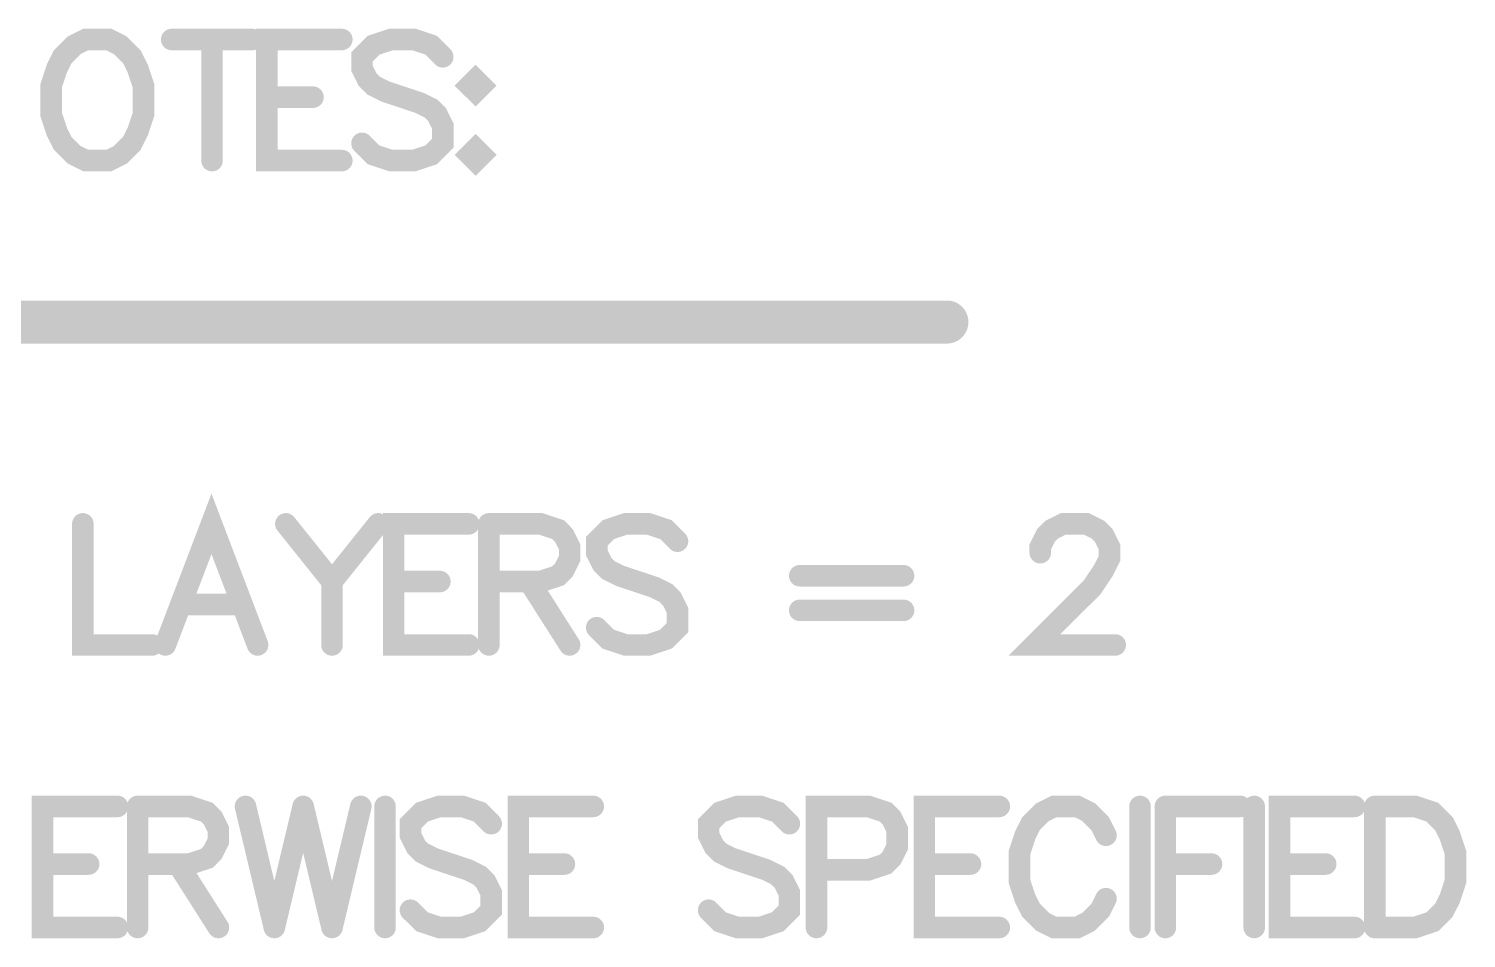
# Model space of a CAD drawing. Extents: x -9.8 to 23.3, y -7.1 to 14.3.
# Drawn here: x -5.631 to -4.964, y 7.954 to 8.376 of the extents above; entities that cross this region are included whole.
import ezdxf

# ---------------------------------------------------------------- set-up
doc = ezdxf.new("R2010")
doc.units = 0
doc.layers.add('2D_LINE_00', color=1, linetype='CONTINUOUS')

# ---------------------------------------------------------------- blocks, each defined once
blk = doc.blocks.new('SMOOTH_0$01')
at = {"const_width": 0.005}
blk.add_lwpolyline([(-0.0025, 0, 1), (0.0025, 0, 1)], format="xyb", close=True, dxfattribs=at)
blk = doc.blocks.new('DRAWING_81')
at = {"layer": '2D_LINE_00', "const_width": 0.01}
blk.add_lwpolyline([(0, 0), (-0.03481, 0), (-0.03481, -0.05624), (0, -0.05624)], dxfattribs=at)
at = {"layer": '2D_LINE_00'}
for p in [(-0.03481, 0), (0, 0), (-0.03481, -0.05624), (0, -0.05624)]:
    blk.add_blockref('SMOOTH_0$01', p, dxfattribs=at)
blk = doc.blocks.new('DRAWING_82')
at = {"layer": '2D_LINE_00', "const_width": 0.01}
blk.add_lwpolyline([(0, 0), (0.02142, 0)], dxfattribs=at)
at = {"layer": '2D_LINE_00'}
for p in [(0, 0), (0.02142, 0)]:
    blk.add_blockref('SMOOTH_0$01', p, dxfattribs=at)
blk = doc.blocks.new('DRAWING_83')
at = {"layer": '2D_LINE_00', "const_width": 0.01}
blk.add_lwpolyline([(0, 0), (0, -0.05624)], dxfattribs=at)
at = {"layer": '2D_LINE_00'}
for p in [(0, 0), (0, -0.05624)]:
    blk.add_blockref('SMOOTH_0$01', p, dxfattribs=at)
blk = doc.blocks.new('DRAWING_84')
at = {"layer": '2D_LINE_00', "const_width": 0.01}
blk.add_lwpolyline([(0, 0), (0.02411, 0), (0.03214, -0.00268), (0.03482, -0.00536), (0.0375, -0.01071), (0.0375, -0.01607), (0.03482, -0.02143), (0.03214, -0.0241), (0.02411, -0.02678), (0, -0.02678)], dxfattribs=at)
at = {"layer": '2D_LINE_00'}
for p in [(0, 0), (0.02411, 0), (0.03214, -0.00268), (0.03482, -0.00536), (0.0375, -0.01071), (0.0375, -0.01607), (0.03214, -0.0241), (0.03482, -0.02143), (0, -0.02678), (0.02411, -0.02678)]:
    blk.add_blockref('SMOOTH_0$01', p, dxfattribs=at)
blk = doc.blocks.new('DRAWING_85')
at = {"layer": '2D_LINE_00', "const_width": 0.01}
blk.add_lwpolyline([(0, 0), (0.01875, -0.02946)], dxfattribs=at)
at = {"layer": '2D_LINE_00'}
for p in [(0, 0), (0.01875, -0.02946)]:
    blk.add_blockref('SMOOTH_0$01', p, dxfattribs=at)
blk = doc.blocks.new('DRAWING_86')
at = {"layer": '2D_LINE_00', "const_width": 0.01}
blk.add_lwpolyline([(0, 0), (0.01339, -0.05624)], dxfattribs=at)
at = {"layer": '2D_LINE_00'}
for p in [(0, 0), (0.01339, -0.05624)]:
    blk.add_blockref('SMOOTH_0$01', p, dxfattribs=at)
blk = doc.blocks.new('DRAWING_87')
at = {"layer": '2D_LINE_00', "const_width": 0.01}
blk.add_lwpolyline([(0, 0), (-0.01339, -0.05624)], dxfattribs=at)
at = {"layer": '2D_LINE_00'}
for p in [(0, 0), (-0.01339, -0.05624)]:
    blk.add_blockref('SMOOTH_0$01', p, dxfattribs=at)
blk = doc.blocks.new('DRAWING_88')
at = {"layer": '2D_LINE_00', "const_width": 0.01}
blk.add_lwpolyline([(0, 0), (0.01339, -0.05624)], dxfattribs=at)
at = {"layer": '2D_LINE_00'}
for p in [(0, 0), (0.01339, -0.05624)]:
    blk.add_blockref('SMOOTH_0$01', p, dxfattribs=at)
blk = doc.blocks.new('DRAWING_89')
at = {"layer": '2D_LINE_00', "const_width": 0.01}
blk.add_lwpolyline([(0, 0), (-0.01339, -0.05624)], dxfattribs=at)
at = {"layer": '2D_LINE_00'}
for p in [(0, 0), (-0.01339, -0.05624)]:
    blk.add_blockref('SMOOTH_0$01', p, dxfattribs=at)
blk = doc.blocks.new('DRAWING_90')
at = {"layer": '2D_LINE_00', "const_width": 0.01}
blk.add_lwpolyline([(0, 0), (0, -0.05624)], dxfattribs=at)
at = {"layer": '2D_LINE_00'}
for p in [(0, 0), (0, -0.05624)]:
    blk.add_blockref('SMOOTH_0$01', p, dxfattribs=at)
blk = doc.blocks.new('DRAWING_91')
at = {"layer": '2D_LINE_00', "const_width": 0.01}
blk.add_lwpolyline([(0, 0), (-0.00536, 0.00536), (-0.01339, 0.00804), (-0.02411, 0.00804), (-0.03214, 0.00536), (-0.0375, 0), (-0.0375, -0.00535), (-0.03482, -0.01071), (-0.03214, -0.01339), (-0.02678, -0.01606), (-0.01072, -0.02142), (-0.00536, -0.0241), (-0.00268, -0.02678), (0, -0.03213), (0, -0.04017), (-0.00536, -0.04552), (-0.01339, -0.0482), (-0.02411, -0.0482), (-0.03214, -0.04552), (-0.0375, -0.04017)], dxfattribs=at)
at = {"layer": '2D_LINE_00'}
for p in [(-0.03214, 0.00536), (-0.02411, 0.00804), (-0.01339, 0.00804), (-0.00536, 0.00536), (-0.0375, 0), (0, 0), (-0.0375, -0.00535), (-0.03482, -0.01071), (-0.03214, -0.01339), (-0.02678, -0.01606), (-0.01072, -0.02142), (-0.00536, -0.0241), (-0.00268, -0.02678), (0, -0.03213), (-0.0375, -0.04017), (0, -0.04017), (-0.03214, -0.04552), (-0.02411, -0.0482), (-0.01339, -0.0482), (-0.00536, -0.04552)]:
    blk.add_blockref('SMOOTH_0$01', p, dxfattribs=at)
blk = doc.blocks.new('DRAWING_92')
at = {"layer": '2D_LINE_00', "const_width": 0.01}
blk.add_lwpolyline([(0, 0), (-0.03482, 0), (-0.03482, -0.05624), (0, -0.05624)], dxfattribs=at)
at = {"layer": '2D_LINE_00'}
for p in [(-0.03482, 0), (0, 0), (-0.03482, -0.05624), (0, -0.05624)]:
    blk.add_blockref('SMOOTH_0$01', p, dxfattribs=at)
blk = doc.blocks.new('DRAWING_93')
at = {"layer": '2D_LINE_00', "const_width": 0.01}
blk.add_lwpolyline([(0, 0), (0.02143, 0)], dxfattribs=at)
at = {"layer": '2D_LINE_00'}
for p in [(0, 0), (0.02143, 0)]:
    blk.add_blockref('SMOOTH_0$01', p, dxfattribs=at)
blk = doc.blocks.new('DRAWING_94')
at = {"layer": '2D_LINE_00', "const_width": 0.01}
blk.add_lwpolyline([(0, 0), (-0.00536, 0.00536), (-0.01339, 0.00804), (-0.0241, 0.00804), (-0.03214, 0.00536), (-0.03749, 0), (-0.03749, -0.00535), (-0.03482, -0.01071), (-0.03214, -0.01339), (-0.02678, -0.01606), (-0.01071, -0.02142), (-0.00536, -0.0241), (-0.00268, -0.02678), (0, -0.03213), (0, -0.04017), (-0.00536, -0.04552), (-0.01339, -0.0482), (-0.0241, -0.0482), (-0.03214, -0.04552), (-0.03749, -0.04017)], dxfattribs=at)
at = {"layer": '2D_LINE_00'}
for p in [(-0.03214, 0.00536), (-0.0241, 0.00804), (-0.01339, 0.00804), (-0.00536, 0.00536), (-0.03749, 0), (0, 0), (-0.03749, -0.00535), (-0.03482, -0.01071), (-0.03214, -0.01339), (-0.02678, -0.01606), (-0.01071, -0.02142), (-0.00536, -0.0241), (-0.00268, -0.02678), (0, -0.03213), (-0.03749, -0.04017), (0, -0.04017), (-0.03214, -0.04552), (-0.0241, -0.0482), (-0.01339, -0.0482), (-0.00536, -0.04552)]:
    blk.add_blockref('SMOOTH_0$01', p, dxfattribs=at)
blk = doc.blocks.new('DRAWING_95')
at = {"layer": '2D_LINE_00', "const_width": 0.01}
blk.add_lwpolyline([(0, 0), (0.0241, 0), (0.03213, 0.00268), (0.03481, 0.00536), (0.03749, 0.01071), (0.03749, 0.01875), (0.03481, 0.0241), (0.03213, 0.02678), (0.0241, 0.02946), (0, 0.02946), (0, -0.02678)], dxfattribs=at)
at = {"layer": '2D_LINE_00'}
for p in [(0, 0.02946), (0.0241, 0.02946), (0.03213, 0.02678), (0.03481, 0.0241), (0.03749, 0.01875), (0.03749, 0.01071), (0.03213, 0.00268), (0.03481, 0.00536), (0, 0), (0.0241, 0), (0, -0.02678)]:
    blk.add_blockref('SMOOTH_0$01', p, dxfattribs=at)
blk = doc.blocks.new('DRAWING_96')
at = {"layer": '2D_LINE_00', "const_width": 0.01}
blk.add_lwpolyline([(0, 0), (-0.03482, 0), (-0.03482, -0.05624), (0, -0.05624)], dxfattribs=at)
at = {"layer": '2D_LINE_00'}
for p in [(-0.03482, 0), (0, 0), (-0.03482, -0.05624), (0, -0.05624)]:
    blk.add_blockref('SMOOTH_0$01', p, dxfattribs=at)
blk = doc.blocks.new('DRAWING_97')
at = {"layer": '2D_LINE_00', "const_width": 0.01}
blk.add_lwpolyline([(0, 0), (0.02143, 0)], dxfattribs=at)
at = {"layer": '2D_LINE_00'}
for p in [(0, 0), (0.02143, 0)]:
    blk.add_blockref('SMOOTH_0$01', p, dxfattribs=at)
blk = doc.blocks.new('DRAWING_98')
at = {"layer": '2D_LINE_00', "const_width": 0.01}
blk.add_lwpolyline([(0, 0), (-0.00268, 0.00535), (-0.00803, 0.01071), (-0.01339, 0.01339), (-0.0241, 0.01339), (-0.02946, 0.01071), (-0.03481, 0.00535), (-0.03749, 0), (-0.04017, -0.00804), (-0.04017, -0.02143), (-0.03749, -0.02946), (-0.03481, -0.03482), (-0.02946, -0.04017), (-0.0241, -0.04285), (-0.01339, -0.04285), (-0.00803, -0.04017), (-0.00268, -0.03482), (0, -0.02946)], dxfattribs=at)
at = {"layer": '2D_LINE_00'}
for p in [(-0.02946, 0.01071), (-0.0241, 0.01339), (-0.01339, 0.01339), (-0.00803, 0.01071), (-0.03481, 0.00535), (-0.00268, 0.00535), (-0.03749, 0), (0, 0), (-0.04017, -0.00804), (-0.04017, -0.02143), (-0.03749, -0.02946), (0, -0.02946), (-0.03481, -0.03482), (-0.00268, -0.03482), (-0.02946, -0.04017), (-0.0241, -0.04285), (-0.01339, -0.04285), (-0.00803, -0.04017)]:
    blk.add_blockref('SMOOTH_0$01', p, dxfattribs=at)
blk = doc.blocks.new('DRAWING_99')
at = {"layer": '2D_LINE_00', "const_width": 0.01}
blk.add_lwpolyline([(0, 0), (0, -0.05624)], dxfattribs=at)
at = {"layer": '2D_LINE_00'}
for p in [(0, 0), (0, -0.05624)]:
    blk.add_blockref('SMOOTH_0$01', p, dxfattribs=at)
blk = doc.blocks.new('DRAWING_100')
at = {"layer": '2D_LINE_00', "const_width": 0.01}
blk.add_lwpolyline([(0, 0), (0, -0.05624)], dxfattribs=at)
at = {"layer": '2D_LINE_00'}
for p in [(0, 0), (0, -0.05624)]:
    blk.add_blockref('SMOOTH_0$01', p, dxfattribs=at)
blk = doc.blocks.new('DRAWING_101')
at = {"layer": '2D_LINE_00', "const_width": 0.01}
blk.add_lwpolyline([(0, 0), (0.03482, 0)], dxfattribs=at)
at = {"layer": '2D_LINE_00'}
for p in [(0, 0), (0.03482, 0)]:
    blk.add_blockref('SMOOTH_0$01', p, dxfattribs=at)
blk = doc.blocks.new('DRAWING_102')
at = {"layer": '2D_LINE_00', "const_width": 0.01}
blk.add_lwpolyline([(0, 0), (0.02143, 0)], dxfattribs=at)
at = {"layer": '2D_LINE_00'}
for p in [(0, 0), (0.02143, 0)]:
    blk.add_blockref('SMOOTH_0$01', p, dxfattribs=at)
blk = doc.blocks.new('DRAWING_103')
at = {"layer": '2D_LINE_00', "const_width": 0.01}
blk.add_lwpolyline([(0, 0), (0, -0.05624)], dxfattribs=at)
at = {"layer": '2D_LINE_00'}
for p in [(0, 0), (0, -0.05624)]:
    blk.add_blockref('SMOOTH_0$01', p, dxfattribs=at)
blk = doc.blocks.new('DRAWING_104')
at = {"layer": '2D_LINE_00', "const_width": 0.01}
blk.add_lwpolyline([(0, 0), (-0.03481, 0), (-0.03481, -0.05624), (0, -0.05624)], dxfattribs=at)
at = {"layer": '2D_LINE_00'}
for p in [(-0.03481, 0), (0, 0), (-0.03481, -0.05624), (0, -0.05624)]:
    blk.add_blockref('SMOOTH_0$01', p, dxfattribs=at)
blk = doc.blocks.new('DRAWING_105')
at = {"layer": '2D_LINE_00', "const_width": 0.01}
blk.add_lwpolyline([(0, 0), (0.02142, 0)], dxfattribs=at)
at = {"layer": '2D_LINE_00'}
for p in [(0, 0), (0.02142, 0)]:
    blk.add_blockref('SMOOTH_0$01', p, dxfattribs=at)
blk = doc.blocks.new('DRAWING_106')
at = {"layer": '2D_LINE_00', "const_width": 0.01}
blk.add_lwpolyline([(0, 0), (0, -0.05624)], dxfattribs=at)
at = {"layer": '2D_LINE_00'}
for p in [(0, 0), (0, -0.05624)]:
    blk.add_blockref('SMOOTH_0$01', p, dxfattribs=at)
blk = doc.blocks.new('DRAWING_107')
at = {"layer": '2D_LINE_00', "const_width": 0.01}
blk.add_lwpolyline([(0, 0), (0.01874, 0), (0.02677, -0.00268), (0.03213, -0.00804), (0.03481, -0.01339), (0.03749, -0.02143), (0.03749, -0.03482), (0.03481, -0.04285), (0.03213, -0.04821), (0.02677, -0.05356), (0.01874, -0.05624), (0, -0.05624)], dxfattribs=at)
at = {"layer": '2D_LINE_00'}
for p in [(0, 0), (0.01874, 0), (0.02677, -0.00268), (0.03213, -0.00804), (0.03481, -0.01339), (0.03749, -0.02143), (0.03749, -0.03482), (0.03481, -0.04285), (0.03213, -0.04821), (0, -0.05624), (0.01874, -0.05624), (0.02677, -0.05356)]:
    blk.add_blockref('SMOOTH_0$01', p, dxfattribs=at)
blk = doc.blocks.new('DRAWING_179')
at = {"layer": '2D_LINE_00', "const_width": 0.01}
blk.add_lwpolyline([(0, 0), (-0.00536, -0.00268), (-0.01072, -0.00804), (-0.01339, -0.01339), (-0.01607, -0.02143), (-0.01607, -0.03482), (-0.01339, -0.04285), (-0.01072, -0.04821), (-0.00536, -0.05356), (0, -0.05624), (0.01071, -0.05624), (0.01606, -0.05356), (0.02142, -0.04821), (0.0241, -0.04285), (0.02678, -0.03482), (0.02678, -0.02143), (0.0241, -0.01339), (0.02142, -0.00804), (0.01606, -0.00268), (0.01071, 0), (0, 0)], dxfattribs=at)
at = {"layer": '2D_LINE_00'}
for p in [(-0.00536, -0.00268), (0, 0), (0, 0), (0.01071, 0), (0.01606, -0.00268), (-0.01072, -0.00804), (0.02142, -0.00804), (-0.01339, -0.01339), (0.0241, -0.01339), (-0.01607, -0.02143), (0.02678, -0.02143), (-0.01607, -0.03482), (0.02678, -0.03482), (-0.01339, -0.04285), (0.0241, -0.04285), (-0.01072, -0.04821), (0.02142, -0.04821), (-0.00536, -0.05356), (0, -0.05624), (0.01071, -0.05624), (0.01606, -0.05356)]:
    blk.add_blockref('SMOOTH_0$01', p, dxfattribs=at)
blk = doc.blocks.new('DRAWING_180')
at = {"layer": '2D_LINE_00', "const_width": 0.01}
blk.add_lwpolyline([(0, 0), (0, -0.05624)], dxfattribs=at)
at = {"layer": '2D_LINE_00'}
for p in [(0, 0), (0, -0.05624)]:
    blk.add_blockref('SMOOTH_0$01', p, dxfattribs=at)
blk = doc.blocks.new('DRAWING_181')
at = {"layer": '2D_LINE_00', "const_width": 0.01}
blk.add_lwpolyline([(0, 0), (0.03749, 0)], dxfattribs=at)
at = {"layer": '2D_LINE_00'}
for p in [(0, 0), (0.03749, 0)]:
    blk.add_blockref('SMOOTH_0$01', p, dxfattribs=at)
blk = doc.blocks.new('DRAWING_182')
at = {"layer": '2D_LINE_00', "const_width": 0.01}
blk.add_lwpolyline([(0, 0), (-0.03481, 0), (-0.03481, -0.05624), (0, -0.05624)], dxfattribs=at)
at = {"layer": '2D_LINE_00'}
for p in [(-0.03481, 0), (0, 0), (-0.03481, -0.05624), (0, -0.05624)]:
    blk.add_blockref('SMOOTH_0$01', p, dxfattribs=at)
blk = doc.blocks.new('DRAWING_183')
at = {"layer": '2D_LINE_00', "const_width": 0.01}
blk.add_lwpolyline([(0, 0), (0.02142, 0)], dxfattribs=at)
at = {"layer": '2D_LINE_00'}
for p in [(0, 0), (0.02142, 0)]:
    blk.add_blockref('SMOOTH_0$01', p, dxfattribs=at)
blk = doc.blocks.new('DRAWING_184')
at = {"layer": '2D_LINE_00', "const_width": 0.01}
blk.add_lwpolyline([(0, 0), (-0.00535, 0.00536), (-0.01339, 0.00804), (-0.0241, 0.00804), (-0.03213, 0.00536), (-0.03749, 0), (-0.03749, -0.00535), (-0.03481, -0.01071), (-0.03213, -0.01339), (-0.02678, -0.01606), (-0.01071, -0.02142), (-0.00535, -0.0241), (-0.00267, -0.02678), (0, -0.03213), (0, -0.04017), (-0.00535, -0.04552), (-0.01339, -0.0482), (-0.0241, -0.0482), (-0.03213, -0.04552), (-0.03749, -0.04017)], dxfattribs=at)
at = {"layer": '2D_LINE_00'}
for p in [(-0.03213, 0.00536), (-0.0241, 0.00804), (-0.01339, 0.00804), (-0.00535, 0.00536), (-0.03749, 0), (0, 0), (-0.03749, -0.00535), (-0.03481, -0.01071), (-0.03213, -0.01339), (-0.02678, -0.01606), (-0.01071, -0.02142), (-0.00535, -0.0241), (-0.00267, -0.02678), (0, -0.03213), (-0.03749, -0.04017), (0, -0.04017), (-0.03213, -0.04552), (-0.0241, -0.0482), (-0.01339, -0.0482), (-0.00535, -0.04552)]:
    blk.add_blockref('SMOOTH_0$01', p, dxfattribs=at)
blk = doc.blocks.new('DRAWING_185')
at = {"layer": '2D_LINE_00', "const_width": 0.01}
blk.add_lwpolyline([(0, 0), (-0.00268, -0.00268), (0, -0.00535), (0.00268, -0.00268), (0, 0)], dxfattribs=at)
at = {"layer": '2D_LINE_00'}
for p in [(-0.00268, -0.00268), (0, 0), (0, 0), (0.00268, -0.00268), (0, -0.00535)]:
    blk.add_blockref('SMOOTH_0$01', p, dxfattribs=at)
blk = doc.blocks.new('DRAWING_186')
at = {"layer": '2D_LINE_00', "const_width": 0.01}
blk.add_lwpolyline([(0, 0), (-0.00268, -0.00268), (0, -0.00536), (0.00268, -0.00268), (0, 0)], dxfattribs=at)
at = {"layer": '2D_LINE_00'}
for p in [(-0.00268, -0.00268), (0, 0), (0, 0), (0.00268, -0.00268), (0, -0.00536)]:
    blk.add_blockref('SMOOTH_0$01', p, dxfattribs=at)
blk = doc.blocks.new('DRAWING_209')
at = {"layer": '2D_LINE_00', "const_width": 0.01}
blk.add_lwpolyline([(0, 0), (0, -0.05624), (0.03213, -0.05624)], dxfattribs=at)
at = {"layer": '2D_LINE_00'}
for p in [(0, 0), (0, -0.05624), (0.03213, -0.05624)]:
    blk.add_blockref('SMOOTH_0$01', p, dxfattribs=at)
blk = doc.blocks.new('DRAWING_210')
at = {"layer": '2D_LINE_00', "const_width": 0.01}
blk.add_lwpolyline([(0, 0), (-0.02142, 0.05624), (-0.04285, 0)], dxfattribs=at)
at = {"layer": '2D_LINE_00'}
for p in [(-0.02142, 0.05624), (-0.04285, 0), (0, 0)]:
    blk.add_blockref('SMOOTH_0$01', p, dxfattribs=at)
blk = doc.blocks.new('DRAWING_211')
at = {"layer": '2D_LINE_00', "const_width": 0.01}
blk.add_lwpolyline([(0, 0), (0.02678, 0)], dxfattribs=at)
at = {"layer": '2D_LINE_00'}
for p in [(0, 0), (0.02678, 0)]:
    blk.add_blockref('SMOOTH_0$01', p, dxfattribs=at)
blk = doc.blocks.new('DRAWING_212')
at = {"layer": '2D_LINE_00', "const_width": 0.01}
blk.add_lwpolyline([(0, 0), (0.02143, -0.02678), (0.02143, -0.05624)], dxfattribs=at)
at = {"layer": '2D_LINE_00'}
for p in [(0, 0), (0.02143, -0.02678), (0.02143, -0.05624)]:
    blk.add_blockref('SMOOTH_0$01', p, dxfattribs=at)
blk = doc.blocks.new('DRAWING_213')
at = {"layer": '2D_LINE_00', "const_width": 0.01}
blk.add_lwpolyline([(0, 0), (-0.02142, -0.02678)], dxfattribs=at)
at = {"layer": '2D_LINE_00'}
for p in [(0, 0), (-0.02142, -0.02678)]:
    blk.add_blockref('SMOOTH_0$01', p, dxfattribs=at)
blk = doc.blocks.new('DRAWING_214')
at = {"layer": '2D_LINE_00', "const_width": 0.01}
blk.add_lwpolyline([(0, 0), (-0.03482, 0), (-0.03482, -0.05624), (0, -0.05624)], dxfattribs=at)
at = {"layer": '2D_LINE_00'}
for p in [(-0.03482, 0), (0, 0), (-0.03482, -0.05624), (0, -0.05624)]:
    blk.add_blockref('SMOOTH_0$01', p, dxfattribs=at)
blk = doc.blocks.new('DRAWING_215')
at = {"layer": '2D_LINE_00', "const_width": 0.01}
blk.add_lwpolyline([(0, 0), (0.02143, 0)], dxfattribs=at)
at = {"layer": '2D_LINE_00'}
for p in [(0, 0), (0.02143, 0)]:
    blk.add_blockref('SMOOTH_0$01', p, dxfattribs=at)
blk = doc.blocks.new('DRAWING_216')
at = {"layer": '2D_LINE_00', "const_width": 0.01}
blk.add_lwpolyline([(0, 0), (0, -0.05624)], dxfattribs=at)
at = {"layer": '2D_LINE_00'}
for p in [(0, 0), (0, -0.05624)]:
    blk.add_blockref('SMOOTH_0$01', p, dxfattribs=at)
blk = doc.blocks.new('DRAWING_217')
at = {"layer": '2D_LINE_00', "const_width": 0.01}
blk.add_lwpolyline([(0, 0), (0.0241, 0), (0.03214, -0.00268), (0.03481, -0.00536), (0.03749, -0.01071), (0.03749, -0.01607), (0.03481, -0.02143), (0.03214, -0.0241), (0.0241, -0.02678), (0, -0.02678)], dxfattribs=at)
at = {"layer": '2D_LINE_00'}
for p in [(0, 0), (0.0241, 0), (0.03214, -0.00268), (0.03481, -0.00536), (0.03749, -0.01071), (0.03749, -0.01607), (0.03214, -0.0241), (0.03481, -0.02143), (0, -0.02678), (0.0241, -0.02678)]:
    blk.add_blockref('SMOOTH_0$01', p, dxfattribs=at)
blk = doc.blocks.new('DRAWING_218')
at = {"layer": '2D_LINE_00', "const_width": 0.01}
blk.add_lwpolyline([(0, 0), (0.01875, -0.02946)], dxfattribs=at)
at = {"layer": '2D_LINE_00'}
for p in [(0, 0), (0.01875, -0.02946)]:
    blk.add_blockref('SMOOTH_0$01', p, dxfattribs=at)
blk = doc.blocks.new('DRAWING_219')
at = {"layer": '2D_LINE_00', "const_width": 0.01}
blk.add_lwpolyline([(0, 0), (-0.00536, 0.00536), (-0.01339, 0.00804), (-0.0241, 0.00804), (-0.03214, 0.00536), (-0.03749, 0), (-0.03749, -0.00535), (-0.03481, -0.01071), (-0.03214, -0.01339), (-0.02678, -0.01606), (-0.01071, -0.02142), (-0.00536, -0.0241), (-0.00268, -0.02678), (0, -0.03213), (0, -0.04017), (-0.00536, -0.04552), (-0.01339, -0.0482), (-0.0241, -0.0482), (-0.03214, -0.04552), (-0.03749, -0.04017)], dxfattribs=at)
at = {"layer": '2D_LINE_00'}
for p in [(-0.03214, 0.00536), (-0.0241, 0.00804), (-0.01339, 0.00804), (-0.00536, 0.00536), (-0.03749, 0), (0, 0), (-0.03749, -0.00535), (-0.03481, -0.01071), (-0.03214, -0.01339), (-0.02678, -0.01606), (-0.01071, -0.02142), (-0.00536, -0.0241), (-0.00268, -0.02678), (0, -0.03213), (-0.03749, -0.04017), (0, -0.04017), (-0.03214, -0.04552), (-0.0241, -0.0482), (-0.01339, -0.0482), (-0.00536, -0.04552)]:
    blk.add_blockref('SMOOTH_0$01', p, dxfattribs=at)
blk = doc.blocks.new('DRAWING_220')
at = {"layer": '2D_LINE_00', "const_width": 0.01}
blk.add_lwpolyline([(0, 0), (0.04821, 0)], dxfattribs=at)
at = {"layer": '2D_LINE_00'}
for p in [(0, 0), (0.04821, 0)]:
    blk.add_blockref('SMOOTH_0$01', p, dxfattribs=at)
blk = doc.blocks.new('DRAWING_221')
at = {"layer": '2D_LINE_00', "const_width": 0.01}
blk.add_lwpolyline([(0, 0), (0.04821, 0)], dxfattribs=at)
at = {"layer": '2D_LINE_00'}
for p in [(0, 0), (0.04821, 0)]:
    blk.add_blockref('SMOOTH_0$01', p, dxfattribs=at)
blk = doc.blocks.new('DRAWING_222')
at = {"layer": '2D_LINE_00', "const_width": 0.01}
blk.add_lwpolyline([(0, 0), (0, 0.00268), (0.00267, 0.00803), (0.00535, 0.01071), (0.01071, 0.01339), (0.02142, 0.01339), (0.02678, 0.01071), (0.02945, 0.00803), (0.03213, 0.00268), (0.03213, -0.00268), (0.02945, -0.00804), (0.0241, -0.01607), (-0.00268, -0.04285), (0.03481, -0.04285)], dxfattribs=at)
at = {"layer": '2D_LINE_00'}
for p in [(0.00535, 0.01071), (0.01071, 0.01339), (0.02142, 0.01339), (0.02678, 0.01071), (0, 0.00268), (0.00267, 0.00803), (0.02945, 0.00803), (0.03213, 0.00268), (0, 0), (0.03213, -0.00268), (0.02945, -0.00804), (0.0241, -0.01607), (-0.00268, -0.04285), (0.03481, -0.04285)]:
    blk.add_blockref('SMOOTH_0$01', p, dxfattribs=at)
blk = doc.blocks.new('SMOOTH_0$02')
at = {"const_width": 0.01}
blk.add_lwpolyline([(-0.005, 0, 1), (0.005, 0, 1)], format="xyb", close=True, dxfattribs=at)
blk = doc.blocks.new('DRAWING_3200')
at = {"layer": '2D_LINE_00', "const_width": 0.02}
blk.add_lwpolyline([(0, 0), (0.975, 0)], dxfattribs=at)
at = {"layer": '2D_LINE_00'}
blk.add_blockref('SMOOTH_0$02', (0.975, 0), dxfattribs=at)

msp = doc.modelspace()

# ---------------------------------------------------------------- block references
for name, p in [('DRAWING_179', (-5.60486, 8.37124)), ('DRAWING_181', (-5.56496, 8.37124)), ('DRAWING_180', (-5.54622, 8.37124)), ('DRAWING_182', (-5.48596, 8.37124)), ('DRAWING_184', (-5.4391, 8.3632)), ('DRAWING_185', (-5.42383, 8.35249)), ('DRAWING_183', (-5.52077, 8.34446)), ('DRAWING_186', (-5.42383, 8.32036)), ('DRAWING_3200', (-6.18, 8.24)), ('DRAWING_210', (-5.52506, 8.09)), ('DRAWING_209', (-5.6062, 8.14624)), ('DRAWING_212', (-5.51194, 8.14624)), ('DRAWING_213', (-5.46909, 8.14624)), ('DRAWING_214', (-5.42704, 8.14624)), ('DRAWING_216', (-5.41767, 8.14624)), ('DRAWING_217', (-5.41767, 8.14624)), ('DRAWING_219', (-5.3301, 8.1382)), ('DRAWING_222', (-5.16165, 8.13285)), ('DRAWING_215', (-5.46186, 8.11946)), ('DRAWING_218', (-5.39893, 8.11946)), ('DRAWING_220', (-5.27333, 8.12214)), ('DRAWING_211', (-5.55987, 8.10875)), ('DRAWING_221', (-5.27333, 8.10607)), ('DRAWING_81', (-5.59014, 8.01499)), ('DRAWING_83', (-5.58077, 8.01499)), ('DRAWING_84', (-5.58077, 8.01499)), ('DRAWING_86', (-5.53069, 8.01499)), ('DRAWING_87', (-5.50391, 8.01499)), ('DRAWING_88', (-5.50391, 8.01499)), ('DRAWING_89', (-5.47713, 8.01499)), ('DRAWING_90', (-5.46588, 8.01499)), ('DRAWING_91', (-5.4166, 8.00695)), ('DRAWING_92', (-5.3692, 8.01499)), ('DRAWING_94', (-5.27815, 8.00695)), ('DRAWING_95', (-5.26556, 7.98553)), ('DRAWING_96', (-5.18067, 8.01499)), ('DRAWING_98', (-5.13113, 8.0016)), ('DRAWING_99', (-5.11533, 8.01499)), ('DRAWING_100', (-5.10355, 8.01499)), ('DRAWING_101', (-5.10355, 8.01499)), ('DRAWING_103', (-5.0623, 8.01499)), ('DRAWING_104', (-5.01571, 8.01499)), ('DRAWING_106', (-5.00633, 8.01499)), ('DRAWING_107', (-5.00633, 8.01499)), ('DRAWING_82', (-5.62495, 7.98821)), ('DRAWING_85', (-5.56202, 7.98821)), ('DRAWING_93', (-5.40402, 7.98821)), ('DRAWING_97', (-5.21549, 7.98821)), ('DRAWING_102', (-5.10355, 7.98821)), ('DRAWING_105', (-5.05052, 7.98821))]:
    msp.add_blockref(name, p)

doc.saveas('drawing.dxf')
